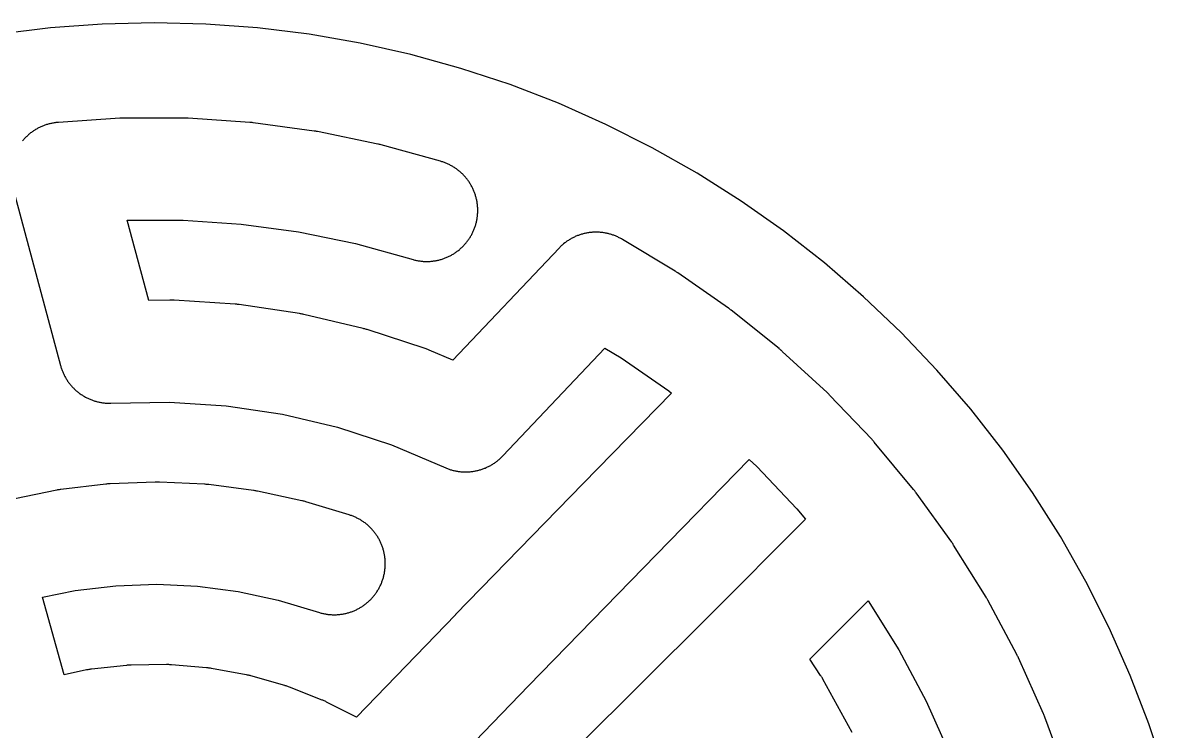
# Model space of a CAD drawing. Header units: millimetres. Extents: x -145 to 145, y -145 to 145.
# Drawn here: x -18 to 138.8, y 47.8 to 145 of the extents above; entities that cross this region are included whole.
import ezdxf

# ---------------------------------------------------------------- set-up
doc = ezdxf.new("R2010")
doc.units = ezdxf.units.MM
doc.layers.add('BOUNDARY', color=3, linetype='CONTINUOUS')
doc.layers.add('CORRIDORS', color=1, linetype='CONTINUOUS')

msp = doc.modelspace()

# ---------------------------------------------------------------- linework, layer by layer
at = {"layer": 'BOUNDARY'}
msp.add_lwpolyline([(138.756, 42.091), (136.524, 48.849), (133.963, 55.489), (131.078, 61.995), (127.879, 68.353), (124.371, 74.545), (120.563, 80.558), (116.465, 86.376), (112.087, 91.987), (107.438, 97.376), (102.53, 102.53), (97.376, 107.438), (91.987, 112.087), (86.376, 116.465), (80.558, 120.563), (74.545, 124.371), (68.353, 127.879), (61.995, 131.078), (55.489, 133.963), (48.849, 136.524), (42.091, 138.756), (35.232, 140.655), (28.288, 142.214), (21.276, 143.431), (14.212, 144.302), (7.115, 144.825), (0, 145), (-7.115, 144.825), (-14.212, 144.302), (-21.276, 143.431)], dxfattribs=at)
at = {"layer": 'CORRIDORS'}
for points in [[(125.185, 41.859), (122.254, 49.777), (122.212, 49.888), (122.168, 49.998), (122.122, 50.107), (122.075, 50.214), (118.616, 57.917), (118.566, 58.025), (118.515, 58.132), (118.462, 58.237), (118.406, 58.344), (114.433, 65.793), (114.377, 65.897), (114.319, 66), (114.258, 66.102), (114.197, 66.202), (109.73, 73.367), (109.667, 73.467), (109.602, 73.566), (109.535, 73.664), (109.466, 73.76), (104.583, 80.527), (104.549, 80.575), (104.517, 80.619), (104.447, 80.715), (104.387, 80.794), (104.385, 80.796), (104.312, 80.889), (104.251, 80.963), (104.237, 80.98), (98.845, 87.478), (98.769, 87.568), (98.691, 87.658), (98.611, 87.745), (98.531, 87.831), (92.712, 93.951), (92.63, 94.036), (92.546, 94.12), (92.461, 94.202), (92.374, 94.283), (86.214, 99.94), (86.145, 100.005), (86.096, 100.049), (86.067, 100.075), (85.978, 100.153), (85.888, 100.229), (85.796, 100.304), (85.786, 100.312), (79.209, 105.583), (79.116, 105.656), (79.022, 105.728), (78.926, 105.798), (78.83, 105.866), (71.899, 110.69), (71.801, 110.757), (71.702, 110.822), (71.602, 110.886), (71.502, 110.947), (64.262, 115.292), (64.16, 115.352), (64.057, 115.41), (63.953, 115.467), (63.848, 115.522), (63.743, 115.575), (63.636, 115.626), (63.528, 115.675), (63.42, 115.723), (63.311, 115.769), (63.201, 115.813), (63.09, 115.855), (62.979, 115.895), (62.867, 115.933), (62.755, 115.969), (62.641, 116.004), (62.528, 116.036), (62.413, 116.067), (62.299, 116.096), (62.183, 116.122), (62.068, 116.147), (61.951, 116.17), (61.835, 116.191), (61.718, 116.21), (61.601, 116.226), (61.484, 116.241), (61.366, 116.254), (61.248, 116.265), (61.13, 116.274), (61.012, 116.281), (60.894, 116.286), (60.776, 116.289), (60.657, 116.29), (60.539, 116.289), (60.421, 116.286), (60.303, 116.281), (60.184, 116.274), (60.066, 116.265), (59.949, 116.254), (59.831, 116.241), (59.714, 116.226), (59.597, 116.209), (59.48, 116.19), (59.363, 116.169), (59.247, 116.146), (59.132, 116.121), (59.016, 116.094), (58.902, 116.066), (58.787, 116.035), (58.674, 116.002), (58.56, 115.968), (58.448, 115.931), (58.336, 115.893), (58.225, 115.853), (58.114, 115.811), (58.004, 115.767), (57.895, 115.721), (57.787, 115.673), (57.679, 115.624), (57.573, 115.572), (57.467, 115.519), (57.362, 115.464), (57.258, 115.408), (57.155, 115.349), (57.053, 115.289), (56.952, 115.228), (56.853, 115.164), (56.754, 115.099), (56.656, 115.032), (56.56, 114.963), (56.464, 114.893), (56.37, 114.822), (56.186, 114.674), (56.096, 114.597), (56.006, 114.519), (55.919, 114.44), (55.832, 114.359), (55.747, 114.277), (55.664, 114.193), (55.579, 114.105), (41.016, 98.736), (37.772, 100.107), (37.662, 100.152), (37.552, 100.195), (37.441, 100.237), (37.33, 100.276), (37.223, 100.312), (29.264, 102.915), (29.151, 102.951), (29.038, 102.985), (28.924, 103.017), (28.809, 103.047), (28.7, 103.074), (20.552, 105.002), (20.436, 105.028), (20.321, 105.052), (20.204, 105.075), (20.088, 105.095), (19.978, 105.113), (11.693, 106.355), (11.576, 106.371), (11.458, 106.386), (11.341, 106.398), (11.223, 106.409), (11.11, 106.417), (2.751, 106.962), (2.633, 106.969), (2.515, 106.974), (2.397, 106.976), (2.278, 106.977), (2.165, 106.976), (-0.735, 106.922), (-3.682, 117.93), (3.988, 117.93), (11.943, 117.392), (19.831, 116.32), (27.645, 114.714), (35.551, 112.524), (35.665, 112.493), (35.78, 112.465), (35.895, 112.438), (36.011, 112.413), (36.127, 112.39), (36.244, 112.37), (36.361, 112.351), (36.478, 112.334), (36.595, 112.319), (36.713, 112.306), (36.83, 112.295), (36.948, 112.286), (37.067, 112.279), (37.185, 112.274), (37.303, 112.271), (37.421, 112.27), (37.54, 112.271), (37.658, 112.274), (37.776, 112.279), (37.894, 112.286), (38.012, 112.295), (38.13, 112.306), (38.248, 112.319), (38.365, 112.334), (38.482, 112.351), (38.599, 112.37), (38.715, 112.391), (38.831, 112.414), (38.947, 112.439), (39.062, 112.465), (39.177, 112.494), (39.291, 112.525), (39.405, 112.557), (39.518, 112.592), (39.631, 112.628), (39.743, 112.667), (39.854, 112.707), (39.965, 112.749), (40.075, 112.793), (40.184, 112.839), (40.292, 112.886), (40.399, 112.936), (40.506, 112.987), (40.612, 113.04), (40.717, 113.095), (40.821, 113.152), (40.924, 113.21), (41.025, 113.27), (41.126, 113.332), (41.226, 113.395), (41.325, 113.46), (41.423, 113.527), (41.519, 113.596), (41.614, 113.666), (41.709, 113.738), (41.801, 113.811), (41.893, 113.886), (41.983, 113.962), (42.073, 114.04), (42.16, 114.119), (42.247, 114.2), (42.332, 114.282), (42.415, 114.366), (42.497, 114.451), (42.578, 114.538), (42.657, 114.626), (42.735, 114.715), (42.811, 114.805), (42.886, 114.897), (42.959, 114.99), (43.031, 115.084), (43.101, 115.18), (43.169, 115.276), (43.236, 115.374), (43.301, 115.473), (43.364, 115.573), (43.426, 115.674), (43.486, 115.776), (43.544, 115.879), (43.6, 115.983), (43.655, 116.088), (43.708, 116.194), (43.759, 116.3), (43.808, 116.408), (43.856, 116.516), (43.901, 116.626), (43.945, 116.736), (43.987, 116.846), (44.027, 116.958), (44.065, 117.07), (44.101, 117.182), (44.136, 117.295), (44.168, 117.409), (44.199, 117.524), (44.227, 117.638), (44.254, 117.754), (44.278, 117.869), (44.301, 117.985), (44.322, 118.102), (44.341, 118.219), (44.357, 118.336), (44.372, 118.453), (44.385, 118.571), (44.396, 118.689), (44.405, 118.807), (44.411, 118.925), (44.416, 119.043), (44.419, 119.161), (44.42, 119.28), (44.419, 119.398), (44.416, 119.516), (44.411, 119.634), (44.403, 119.753), (44.394, 119.871), (44.383, 119.988), (44.37, 120.106), (44.355, 120.223), (44.338, 120.34), (44.319, 120.457), (44.298, 120.574), (44.275, 120.69), (44.25, 120.805), (44.223, 120.921), (44.194, 121.035), (44.163, 121.149), (44.13, 121.263), (44.096, 121.376), (44.059, 121.489), (44.021, 121.601), (43.98, 121.712), (43.938, 121.823), (43.894, 121.932), (43.848, 122.041), (43.8, 122.15), (43.751, 122.257), (43.699, 122.364), (43.646, 122.469), (43.591, 122.574), (43.534, 122.678), (43.476, 122.781), (43.416, 122.883), (43.354, 122.983), (43.29, 123.083), (43.225, 123.182), (43.158, 123.279), (43.089, 123.376), (43.019, 123.471), (42.947, 123.565), (42.874, 123.658), (42.799, 123.75), (42.723, 123.84), (42.645, 123.929), (42.565, 124.016), (42.484, 124.103), (42.402, 124.188), (42.318, 124.271), (42.233, 124.353), (42.146, 124.434), (42.058, 124.513), (41.969, 124.591), (41.878, 124.667), (41.786, 124.741), (41.693, 124.814), (41.599, 124.886), (41.503, 124.956), (41.407, 125.024), (41.309, 125.09), (41.21, 125.155), (41.11, 125.218), (41.009, 125.28), (40.907, 125.34), (40.804, 125.398), (40.7, 125.454), (40.595, 125.509), (40.489, 125.561), (40.382, 125.612), (40.274, 125.662), (40.166, 125.709), (40.057, 125.754), (39.947, 125.798), (39.836, 125.84), (39.725, 125.88), (39.613, 125.918), (39.5, 125.954), (39.387, 125.988), (39.289, 126.016), (31.153, 128.27), (31.039, 128.301), (30.924, 128.329), (30.809, 128.356), (30.693, 128.381), (22.424, 130.08), (22.308, 130.103), (22.191, 130.123), (22.074, 130.142), (21.958, 130.159), (13.593, 131.296), (13.475, 131.311), (13.358, 131.324), (13.24, 131.335), (13.122, 131.344), (4.695, 131.914), (4.577, 131.921), (4.459, 131.926), (4.341, 131.929), (4.223, 131.93), (-4.223, 131.93), (-4.341, 131.929), (-4.46, 131.926), (-4.578, 131.921), (-4.695, 131.914), (-13.122, 131.344), (-13.24, 131.335), (-13.358, 131.324), (-13.476, 131.311), (-13.593, 131.296), (-13.71, 131.279), (-13.827, 131.26), (-13.944, 131.239), (-14.06, 131.217), (-14.175, 131.192), (-14.291, 131.165), (-14.405, 131.136), (-14.52, 131.106), (-14.633, 131.073), (-14.747, 131.039), (-14.859, 131.002), (-14.971, 130.964), (-15.082, 130.924), (-15.193, 130.882), (-15.303, 130.838), (-15.412, 130.792), (-15.52, 130.744), (-15.628, 130.695), (-15.734, 130.644), (-15.84, 130.591), (-15.945, 130.536), (-16.049, 130.479), (-16.152, 130.421), (-16.254, 130.361), (-16.355, 130.299), (-16.455, 130.236), (-16.553, 130.171), (-16.651, 130.104), (-16.748, 130.035), (-16.843, 129.965), (-16.937, 129.894), (-17.03, 129.82), (-17.122, 129.746), (-17.212, 129.669), (-17.301, 129.591), (-17.389, 129.512), (-17.475, 129.431), (-17.56, 129.349), (-17.644, 129.265), (-17.726, 129.18), (-17.807, 129.094), (-17.886, 129.006), (-17.964, 128.917), (-18.04, 128.826)], [(-19.412, 122.55), (-12.842, 98.01), (-12.81, 97.896), (-12.777, 97.782), (-12.741, 97.669), (-12.704, 97.557), (-12.665, 97.445), (-12.624, 97.334), (-12.581, 97.224), (-12.536, 97.115), (-12.489, 97.006), (-12.441, 96.898), (-12.391, 96.791), (-12.339, 96.685), (-12.285, 96.579), (-12.229, 96.475), (-12.172, 96.371), (-12.052, 96.167), (-11.989, 96.067), (-11.925, 95.968), (-11.859, 95.87), (-11.791, 95.772), (-11.722, 95.676), (-11.651, 95.582), (-11.579, 95.488), (-11.505, 95.396), (-11.429, 95.305), (-11.352, 95.215), (-11.273, 95.127), (-11.193, 95.039), (-11.112, 94.954), (-11.029, 94.869), (-10.944, 94.786), (-10.859, 94.705), (-10.772, 94.625), (-10.683, 94.546), (-10.593, 94.469), (-10.502, 94.394), (-10.41, 94.32), (-10.316, 94.247), (-10.221, 94.177), (-10.125, 94.107), (-10.028, 94.04), (-9.93, 93.974), (-9.831, 93.91), (-9.73, 93.847), (-9.629, 93.786), (-9.526, 93.727), (-9.423, 93.67), (-9.318, 93.614), (-9.213, 93.56), (-9.107, 93.508), (-9, 93.458), (-8.892, 93.41), (-8.783, 93.363), (-8.673, 93.318), (-8.563, 93.275), (-8.452, 93.234), (-8.341, 93.195), (-8.228, 93.158), (-8.115, 93.122), (-8.002, 93.089), (-7.888, 93.057), (-7.773, 93.028), (-7.658, 93), (-7.543, 92.975), (-7.427, 92.951), (-7.31, 92.929), (-7.194, 92.909), (-7.077, 92.891), (-6.96, 92.875), (-6.842, 92.862), (-6.724, 92.85), (-6.606, 92.84), (-6.488, 92.832), (-6.37, 92.826), (-6.252, 92.822), (-6.134, 92.82), (-6.015, 92.82), (-5.949, 92.821), (2.139, 92.973), (9.9, 92.467), (17.616, 91.31), (25.194, 89.517), (32.589, 87.098), (40.035, 83.952), (40.145, 83.907), (40.255, 83.864), (40.366, 83.822), (40.477, 83.783), (40.59, 83.745), (40.702, 83.709), (40.816, 83.675), (40.93, 83.644), (41.044, 83.614), (41.159, 83.586), (41.274, 83.559), (41.39, 83.535), (41.507, 83.513), (41.623, 83.493), (41.74, 83.475), (41.857, 83.458), (41.975, 83.444), (42.092, 83.432), (42.21, 83.422), (42.328, 83.413), (42.446, 83.407), (42.565, 83.403), (42.683, 83.4), (42.801, 83.4), (42.92, 83.402), (43.038, 83.406), (43.156, 83.411), (43.274, 83.419), (43.392, 83.429), (43.51, 83.44), (43.627, 83.454), (43.745, 83.47), (43.862, 83.487), (43.978, 83.507), (44.095, 83.528), (44.211, 83.552), (44.326, 83.577), (44.441, 83.605), (44.556, 83.634), (44.67, 83.666), (44.783, 83.699), (44.896, 83.734), (45.009, 83.771), (45.121, 83.81), (45.232, 83.851), (45.342, 83.894), (45.452, 83.938), (45.56, 83.985), (45.668, 84.033), (45.776, 84.083), (45.882, 84.135), (45.987, 84.188), (46.092, 84.244), (46.195, 84.301), (46.298, 84.36), (46.4, 84.421), (46.5, 84.483), (46.6, 84.547), (46.698, 84.613), (46.795, 84.68), (46.891, 84.749), (46.986, 84.82), (47.08, 84.892), (47.173, 84.966), (47.264, 85.041), (47.354, 85.118), (47.53, 85.276), (47.616, 85.358), (47.7, 85.441), (47.783, 85.525), (47.841, 85.585), (61.876, 100.396), (64.097, 99.064), (70.635, 94.513), (71.014, 94.21), (58.895, 81.814), (58.887, 81.805), (41.367, 63.825), (41.344, 63.801), (27.78, 49.749), (23.68, 51.837), (23.574, 51.889), (23.467, 51.94), (23.36, 51.99), (23.251, 52.037), (23.142, 52.083), (23.063, 52.114), (18.567, 53.881), (18.457, 53.923), (18.346, 53.964), (18.234, 54.002), (18.121, 54.039), (18.008, 54.074), (17.925, 54.098), (13.279, 55.422), (13.165, 55.453), (13.051, 55.483), (12.936, 55.511), (12.82, 55.536), (12.704, 55.56), (12.622, 55.576), (7.871, 56.446), (7.754, 56.466), (7.637, 56.484), (7.52, 56.501), (7.403, 56.515), (7.285, 56.527), (7.198, 56.535), (2.383, 56.941), (2.265, 56.95), (2.147, 56.957), (2.029, 56.962), (1.911, 56.965), (1.792, 56.966), (1.707, 56.965), (-3.124, 56.904), (-3.243, 56.902), (-3.361, 56.897), (-3.479, 56.891), (-3.597, 56.882), (-3.715, 56.872), (-3.8, 56.863), (-8.602, 56.336), (-8.719, 56.322), (-8.836, 56.306), (-8.953, 56.289), (-9.07, 56.269), (-9.186, 56.247), (-9.269, 56.23), (-12.34, 55.589), (-15.33, 66.21), (-10.835, 67.127), (-5.256, 67.792), (0.374, 67.994), (5.967, 67.734), (11.557, 67.007), (17.035, 65.828), (22.698, 64.111), (22.812, 64.078), (22.926, 64.046), (23.041, 64.017), (23.156, 63.989), (23.271, 63.964), (23.387, 63.94), (23.503, 63.918), (23.62, 63.899), (23.737, 63.881), (23.854, 63.865), (23.972, 63.851), (24.09, 63.839), (24.207, 63.83), (24.326, 63.822), (24.444, 63.816), (24.562, 63.812), (24.68, 63.81), (24.799, 63.81), (24.917, 63.812), (25.035, 63.817), (25.153, 63.823), (25.271, 63.831), (25.389, 63.841), (25.507, 63.853), (25.624, 63.867), (25.742, 63.883), (25.859, 63.902), (25.975, 63.922), (26.091, 63.944), (26.207, 63.968), (26.323, 63.994), (26.438, 64.022), (26.552, 64.051), (26.666, 64.083), (26.78, 64.117), (26.892, 64.152), (27.005, 64.19), (27.116, 64.229), (27.227, 64.271), (27.337, 64.314), (27.447, 64.359), (27.555, 64.406), (27.663, 64.454), (27.77, 64.505), (27.876, 64.557), (27.982, 64.611), (28.086, 64.667), (28.189, 64.724), (28.292, 64.784), (28.393, 64.845), (28.493, 64.908), (28.593, 64.972), (28.691, 65.038), (28.788, 65.106), (28.883, 65.175), (28.978, 65.246), (29.072, 65.319), (29.164, 65.393), (29.255, 65.469), (29.344, 65.546), (29.433, 65.625), (29.52, 65.705), (29.605, 65.787), (29.689, 65.87), (29.772, 65.954), (29.854, 66.04), (30.012, 66.216), (30.089, 66.306), (30.164, 66.397), (30.238, 66.49), (30.31, 66.584), (30.381, 66.679), (30.45, 66.775), (30.517, 66.872), (30.583, 66.97), (30.647, 67.07), (30.709, 67.17), (30.77, 67.272), (30.829, 67.374), (30.886, 67.478), (30.942, 67.583), (30.995, 67.688), (31.047, 67.794), (31.097, 67.902), (31.145, 68.01), (31.192, 68.118), (31.236, 68.228), (31.279, 68.338), (31.32, 68.449), (31.359, 68.561), (31.396, 68.674), (31.431, 68.786), (31.464, 68.9), (31.496, 69.014), (31.525, 69.129), (31.553, 69.244), (31.578, 69.359), (31.602, 69.475), (31.623, 69.592), (31.643, 69.708), (31.66, 69.825), (31.676, 69.943), (31.69, 70.06), (31.701, 70.178), (31.711, 70.296), (31.719, 70.414), (31.724, 70.532), (31.728, 70.65), (31.73, 70.769), (31.73, 70.887), (31.727, 71.005), (31.723, 71.124), (31.717, 71.242), (31.708, 71.36), (31.698, 71.478), (31.686, 71.595), (31.672, 71.713), (31.655, 71.83), (31.637, 71.947), (31.617, 72.063), (31.595, 72.18), (31.571, 72.295), (31.544, 72.411), (31.516, 72.526), (31.486, 72.64), (31.455, 72.754), (31.421, 72.868), (31.385, 72.98), (31.347, 73.093), (31.308, 73.204), (31.266, 73.315), (31.223, 73.425), (31.178, 73.534), (31.131, 73.643), (31.082, 73.751), (31.032, 73.858), (30.979, 73.964), (30.925, 74.069), (30.869, 74.173), (30.811, 74.277), (30.752, 74.379), (30.691, 74.48), (30.628, 74.58), (30.563, 74.68), (30.497, 74.778), (30.429, 74.874), (30.36, 74.97), (30.289, 75.065), (30.216, 75.158), (30.142, 75.25), (30.066, 75.341), (29.988, 75.431), (29.91, 75.519), (29.829, 75.606), (29.747, 75.691), (29.664, 75.775), (29.58, 75.858), (29.494, 75.939), (29.406, 76.019), (29.317, 76.097), (29.227, 76.174), (29.136, 76.249), (29.044, 76.323), (28.95, 76.395), (28.855, 76.466), (28.759, 76.535), (28.661, 76.602), (28.563, 76.667), (28.463, 76.731), (28.363, 76.794), (28.261, 76.854), (28.158, 76.913), (28.055, 76.97), (27.95, 77.025), (27.845, 77.079), (27.738, 77.131), (27.631, 77.181), (27.523, 77.229), (27.414, 77.275), (27.304, 77.319), (27.194, 77.362), (27.083, 77.403), (26.971, 77.442), (26.859, 77.479), (26.762, 77.509), (20.83, 79.308), (20.716, 79.341), (20.602, 79.373), (20.487, 79.402), (20.372, 79.43), (20.271, 79.452), (14.212, 80.756), (14.096, 80.78), (13.98, 80.802), (13.863, 80.822), (13.746, 80.84), (13.641, 80.855), (7.494, 81.654), (7.377, 81.668), (7.259, 81.68), (7.141, 81.69), (7.023, 81.699), (6.917, 81.704), (0.725, 81.992), (0.607, 81.997), (0.489, 81.999), (0.37, 82), (0.252, 81.998), (0.149, 81.996), (-6.045, 81.774), (-6.163, 81.768), (-6.281, 81.761), (-6.399, 81.752), (-6.517, 81.741), (-6.623, 81.729), (-12.777, 80.995), (-12.894, 80.98), (-13.011, 80.963), (-13.128, 80.944), (-13.245, 80.923), (-13.346, 80.903), (-19.122, 79.725)], [(39.136, 41.357), (51.393, 54.055), (68.905, 72.026), (81.682, 85.095), (82.728, 84.135), (88.219, 78.359), (89.398, 76.939), (76.08, 63.569), (76.055, 63.545), (76.029, 63.518), (58.073, 45.652)], [(95.8, 47.637), (91.781, 54.984), (91.724, 55.088), (91.664, 55.19), (91.603, 55.291), (91.54, 55.392), (91.478, 55.487), (90.006, 57.713), (97.993, 65.731), (102.193, 58.994), (105.939, 51.973), (109.205, 44.699)]]:
    msp.add_lwpolyline(points, dxfattribs=at)

doc.saveas('drawing.dxf')
